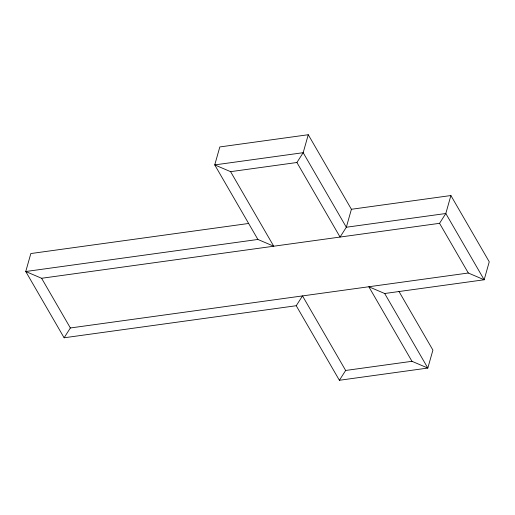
<?xml version="1.0" encoding="UTF-8"?>
<svg xmlns="http://www.w3.org/2000/svg" width="515" height="515" viewBox="0 0 515 515"><rect width="100%" height="100%" fill="white"/><g stroke="black" fill="none" stroke-linecap="round" stroke-linejoin="round"><path stroke-width="0.77" d="M308.266 134.724L303.18 152.691L296.917 162.502L230.591 171.662L214.742 164.903L219.828 146.942L308.266 134.724L351.41 209.277L346.325 227.244L340.067 237.055L296.917 162.502M351.41 209.277L450.895 195.539L445.816 213.506L439.553 223.317L41.599 278.274L25.75 271.514L30.836 253.547L248.668 223.465M230.591 171.662L273.742 246.215L257.893 239.456L25.75 271.514L64.105 337.782L70.362 327.971L468.315 273.014L484.164 279.774L489.25 261.807L450.895 195.539M296.241 305.723L302.505 295.913L345.649 370.465L339.385 380.276L296.241 305.723L64.105 337.782M398.951 291.419L432.909 350.097L427.823 368.058L411.974 361.305L368.83 286.752L384.679 293.511L484.164 279.774L445.816 213.506L346.325 227.244L303.18 152.691L214.742 164.903L257.893 239.456M345.649 370.465L411.974 361.305M339.385 380.276L427.823 368.058L384.679 293.511M439.553 223.317L468.315 273.014M41.599 278.274L70.362 327.971"/></g></svg>
